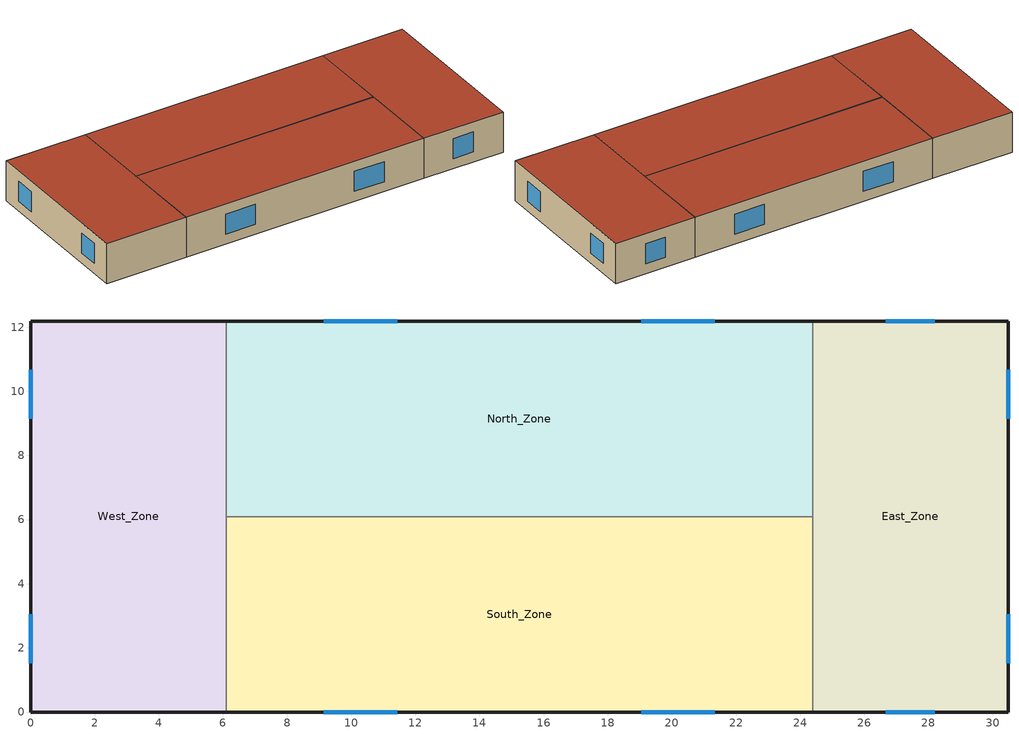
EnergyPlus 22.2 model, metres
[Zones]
West_Zone
 floor ground (Exterior Floor): 6.1,12.19 6.1,0 0,0 0,12.19 z0
 wall outside (Exterior Wall): 6.1,12.19 0,12.19 0,0 6.1,0 z0:3.05
 wall to South_Zone (Interior Wall): 6.1,0 6.1,6.1 z0:3.05
 wall to North_Zone (Interior Wall): 6.1,6.1 6.1,12.19 z0:3.05
 window (Exterior Window): 0,10.67 0,9.14 / 0,3.05 0,1.52 z0.76:2.29
 roof outside (Exterior Roof): 0,12.19 0,0 6.1,0 6.1,12.19 z3.05
South_Zone
 floor ground (Exterior Floor): 24.38,6.1 24.38,0 6.1,0 6.1,6.1 z0
 wall outside (Exterior Wall): 6.1,0 24.38,0 z0:3.05
 wall to East_Zone (Interior Wall): 24.38,0 24.38,6.1 z0:3.05
 wall to North_Zone (Interior Wall): 24.38,6.1 6.1,6.1 z0:3.05
 window (Exterior Window): 19.05,0 21.34,0 / 9.14,0 11.43,0 z0.76:2.29
 roof outside (Exterior Roof): 6.1,6.1 6.1,0 24.38,0 24.38,6.1 z3.05
North_Zone
 floor ground (Exterior Floor): 24.38,12.19 24.38,6.1 6.1,6.1 6.1,12.19 z0
 wall outside (Exterior Wall): 24.38,12.19 6.1,12.19 z0:3.05
 wall to East_Zone (Interior Wall): 24.38,6.1 24.38,12.19 z0:3.05
 window (Exterior Window): 11.43,12.19 9.14,12.19 / 21.34,12.19 19.05,12.19 z0.76:2.29
 roof outside (Exterior Roof): 6.1,12.19 6.1,6.1 24.38,6.1 24.38,12.19 z3.05
East_Zone
 floor ground (Exterior Floor): 30.48,12.19 30.48,0 24.38,0 24.38,12.19 z0
 wall outside (Exterior Wall): 24.38,0 30.48,0 30.48,12.19 24.38,12.19 z0:3.05
 window (Exterior Window): 30.48,1.52 30.48,3.05 / 30.48,9.14 30.48,10.67 / 26.67,0 28.19,0 / 28.19,12.19 26.67,12.19 z0.76:2.29
 roof outside (Exterior Roof): 24.38,12.19 24.38,0 30.48,0 30.48,12.19 z3.05
[Building]
Single Sided Demo Building: North Axis {deg}=0; Terrain=Suburbs; Loads Convergence Tolerance Value {W}=0.04; Temperature Convergence Tolerance Value {deltaC}=0.4; Solar Distribution=FullInteriorAndExterior; Maximum Number of Warmup Days=25; Minimum Number of Warmup Days=6
[Site:Location]
San Francisco Intl Ap_CA_USA Design_Conditions: Latitude {deg}=37.62; Longitude {deg}=-122.4; Time Zone {hr}=-8; Elevation {m}=2
[SizingPeriod:DesignDay] Day of Month=21; Humidity Condition Type=Wetbulb; Barometric Pressure {Pa}=101265; Rain Indicator=No; Snow Indicator=No; Daylight Saving Time Indicator=No; Solar Model Indicator=ASHRAEClearSky
Name | Month | Day Type | Maximum Dry-Bulb Temperature {C} | Daily Dry-Bulb Temperature Range {deltaC} | Wetbulb or DewPoint at Maximum Dry-Bulb {C} | Wind Speed {m/s} | Wind Direction {deg} | Sky Clearness
SAN_FRANCISCO Ann Htg 99% Condns DB | 1 | WinterDesignDay | 4.4 | 0 | 4.4 | 2.4 | 140 | 0
SAN_FRANCISCO Ann Clg 1% Condns DB=>MWB | 9 | SummerDesignDay | 25.6 | 9 | 16.6 | 5.8 | 310 | 1
[Site:GroundTemperature:BuildingSurface]
19.905, 19.922, 19.91, 19.932, 19.949, 20.038, 20.327, 20.062, 20.443, 20.088, 19.986, 19.948
[Material]
Name | Roughness | Thickness {m} | Conductivity {W/m-K} | Density {kg/m3} | Specific Heat {J/kg-K}
I02 50mm insulation board | MediumRough | 0.0508 | 0.03 | 43 | 1210
G01a 19mm gypsum board | MediumSmooth | 0.019 | 0.16 | 800 | 1090
M11 100mm lightweight concrete | MediumRough | 0.1016 | 0.53 | 1280 | 840
F16 Acoustic tile | MediumSmooth | 0.0191 | 0.06 | 368 | 590
M01 100mm brick | MediumRough | 0.1016 | 0.89 | 1920 | 790
M15 200mm heavyweight concrete | MediumRough | 0.2032 | 1.95 | 2240 | 900
[Material:AirGap]
Name | Thermal Resistance {m2-K/W}
F04 Wall air space resistance | 0.15
F05 Ceiling air space resistance | 0.18
[WindowMaterial:Glazing]
Clear 3mm: Optical Data Type=SpectralAverage; Thickness {m}=0.003; Solar Transmittance at Normal Incidence=0.837; Front Side Solar Reflectance at Normal Incidence=0.075; Back Side Solar Reflectance at Normal Incidence=0.075; Visible Transmittance at Normal Incidence=0.898; Front Side Visible Reflectance at Normal Incidence=0.081; Back Side Visible Reflectance at Normal Incidence=0.081; Infrared Transmittance at Normal Incidence=0; Front Side Infrared Hemispherical Emissivity=0.84; Back Side Infrared Hemispherical Emissivity=0.84; Conductivity {W/m-K}=0.9
[WindowMaterial:Gas]
Air 13mm: Gas Type=Air; Thickness {m}=0.0127
[Construction]
Exterior Floor: I02 50mm insulation board, M15 200mm heavyweight concrete
Exterior Wall: M01 100mm brick, M15 200mm heavyweight concrete, I02 50mm insulation board, F04 Wall air space resistance, G01a 19mm gypsum board
Interior Wall: G01a 19mm gypsum board, F04 Wall air space resistance, G01a 19mm gypsum board
Exterior Roof: M11 100mm lightweight concrete, F05 Ceiling air space resistance, F16 Acoustic tile
Exterior Window: Clear 3mm, Air 13mm, Clear 3mm
[Zone] Multiplier=1
West_Zone; South_Zone; North_Zone; East_Zone
[AirflowNetwork:SimulationControl]
AFN_SimulationControl_1: AirflowNetwork Control=MultizoneWithoutDistribution; Wind Pressure Coefficient Type=SurfaceAverageCalculation; Height Selection for Local Wind Pressure Calculation=OpeningHeight; Building Type=LowRise; Maximum Number of Iterations=500; Initialization Type=ZeroNodePressures; Relative Airflow Convergence Tolerance=1.0E-05; Absolute Airflow Convergence Tolerance {kg/s}=1.0E-06; Convergence Acceleration Limit=-0.5; Azimuth Angle of Long Axis of Building {deg}=90; Ratio of Building Width Along Short Axis to Width Along Long Axis=0.4
[AirflowNetwork:MultiZone:Zone] Ventilation Control Mode=Constant
Name | Single Sided Wind Pressure Coefficient Algorithm | Facade Width {m}
West_Zone | Advanced | 12.19
East_Zone
North_Zone; South_Zone | Advanced | 30.48
[AirflowNetwork:MultiZone:Surface] Window/Door Opening Factor, or Crack Factor=1
Name | Leakage Component
South_Zone_South_Wall_Right_Window; South_Zone_South_Wall_Left_Window; North_Zone_North_Wall_Right_Window; North_Zone_North_Wall_Left_Window; East_Zone_East_Wall_Right_Window; East_Zone_East_Wall_Left_Window; West_Zone_West_Wall_Right_Window; West_Zone_West_Wall_Left_Window; East_Zone_North_Wall_Window; East_Zone_South_Wall_Window | SliderWindow
East_Zone_East_Wall; West_Zone_West_Wall; North_Zone_North_Wall; South_Zone_South_Wall | WallCrack
[AirflowNetwork:MultiZone:Component:DetailedOpening]
SliderWindow: Air Mass Flow Coefficient When Opening is Closed {kg/s-m}=0.001; Air Mass Flow Exponent When Opening is Closed=0.667; Type of Rectangular Large Vertical Opening (LVO)=NonPivoted; Extra Crack Length or Height of Pivoting Axis {m}=0; Number of Sets of Opening Factor Data=2; Opening Factor 1=0; Discharge Coefficient for Opening Factor 1=0.61; Width Factor for Opening Factor 1=0; Height Factor for Opening Factor 1=1; Start Height Factor for Opening Factor 1=0; Opening Factor 2=1; Discharge Coefficient for Opening Factor 2=0.61; Width Factor for Opening Factor 2=0.5; Height Factor for Opening Factor 2=1; Start Height Factor for Opening Factor 2=0
[AirflowNetwork:MultiZone:Surface:Crack]
WallCrack: Air Mass Flow Coefficient at Reference Conditions {kg/s}=0.01; Air Mass Flow Exponent=0.667
[AirflowNetwork:MultiZone:ReferenceCrackConditions]
ReferenceCrackConditions: Reference Temperature {C}=20; Reference Barometric Pressure {Pa}=101320; Reference Humidity Ratio {kgWater/kgDryAir}=0.005
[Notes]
AirflowNetworkAdvanced_SingleSided_NV.idf
Basic file description: A four zone building with slab-on-grade (no ground contact).
Highlights:             This file does the basic test of single side large openings in both south and north zones.
It provides natural ventilation through large openings.
SAN_FRANCISCO_CA_USA Annual Heating 99%, MaxDB=4.4°C
SAN_FRANCISCO_CA_USA Annual Cooling (DB=>MWB) 1%, MaxDB=25.6°C MWB=16.6°C
